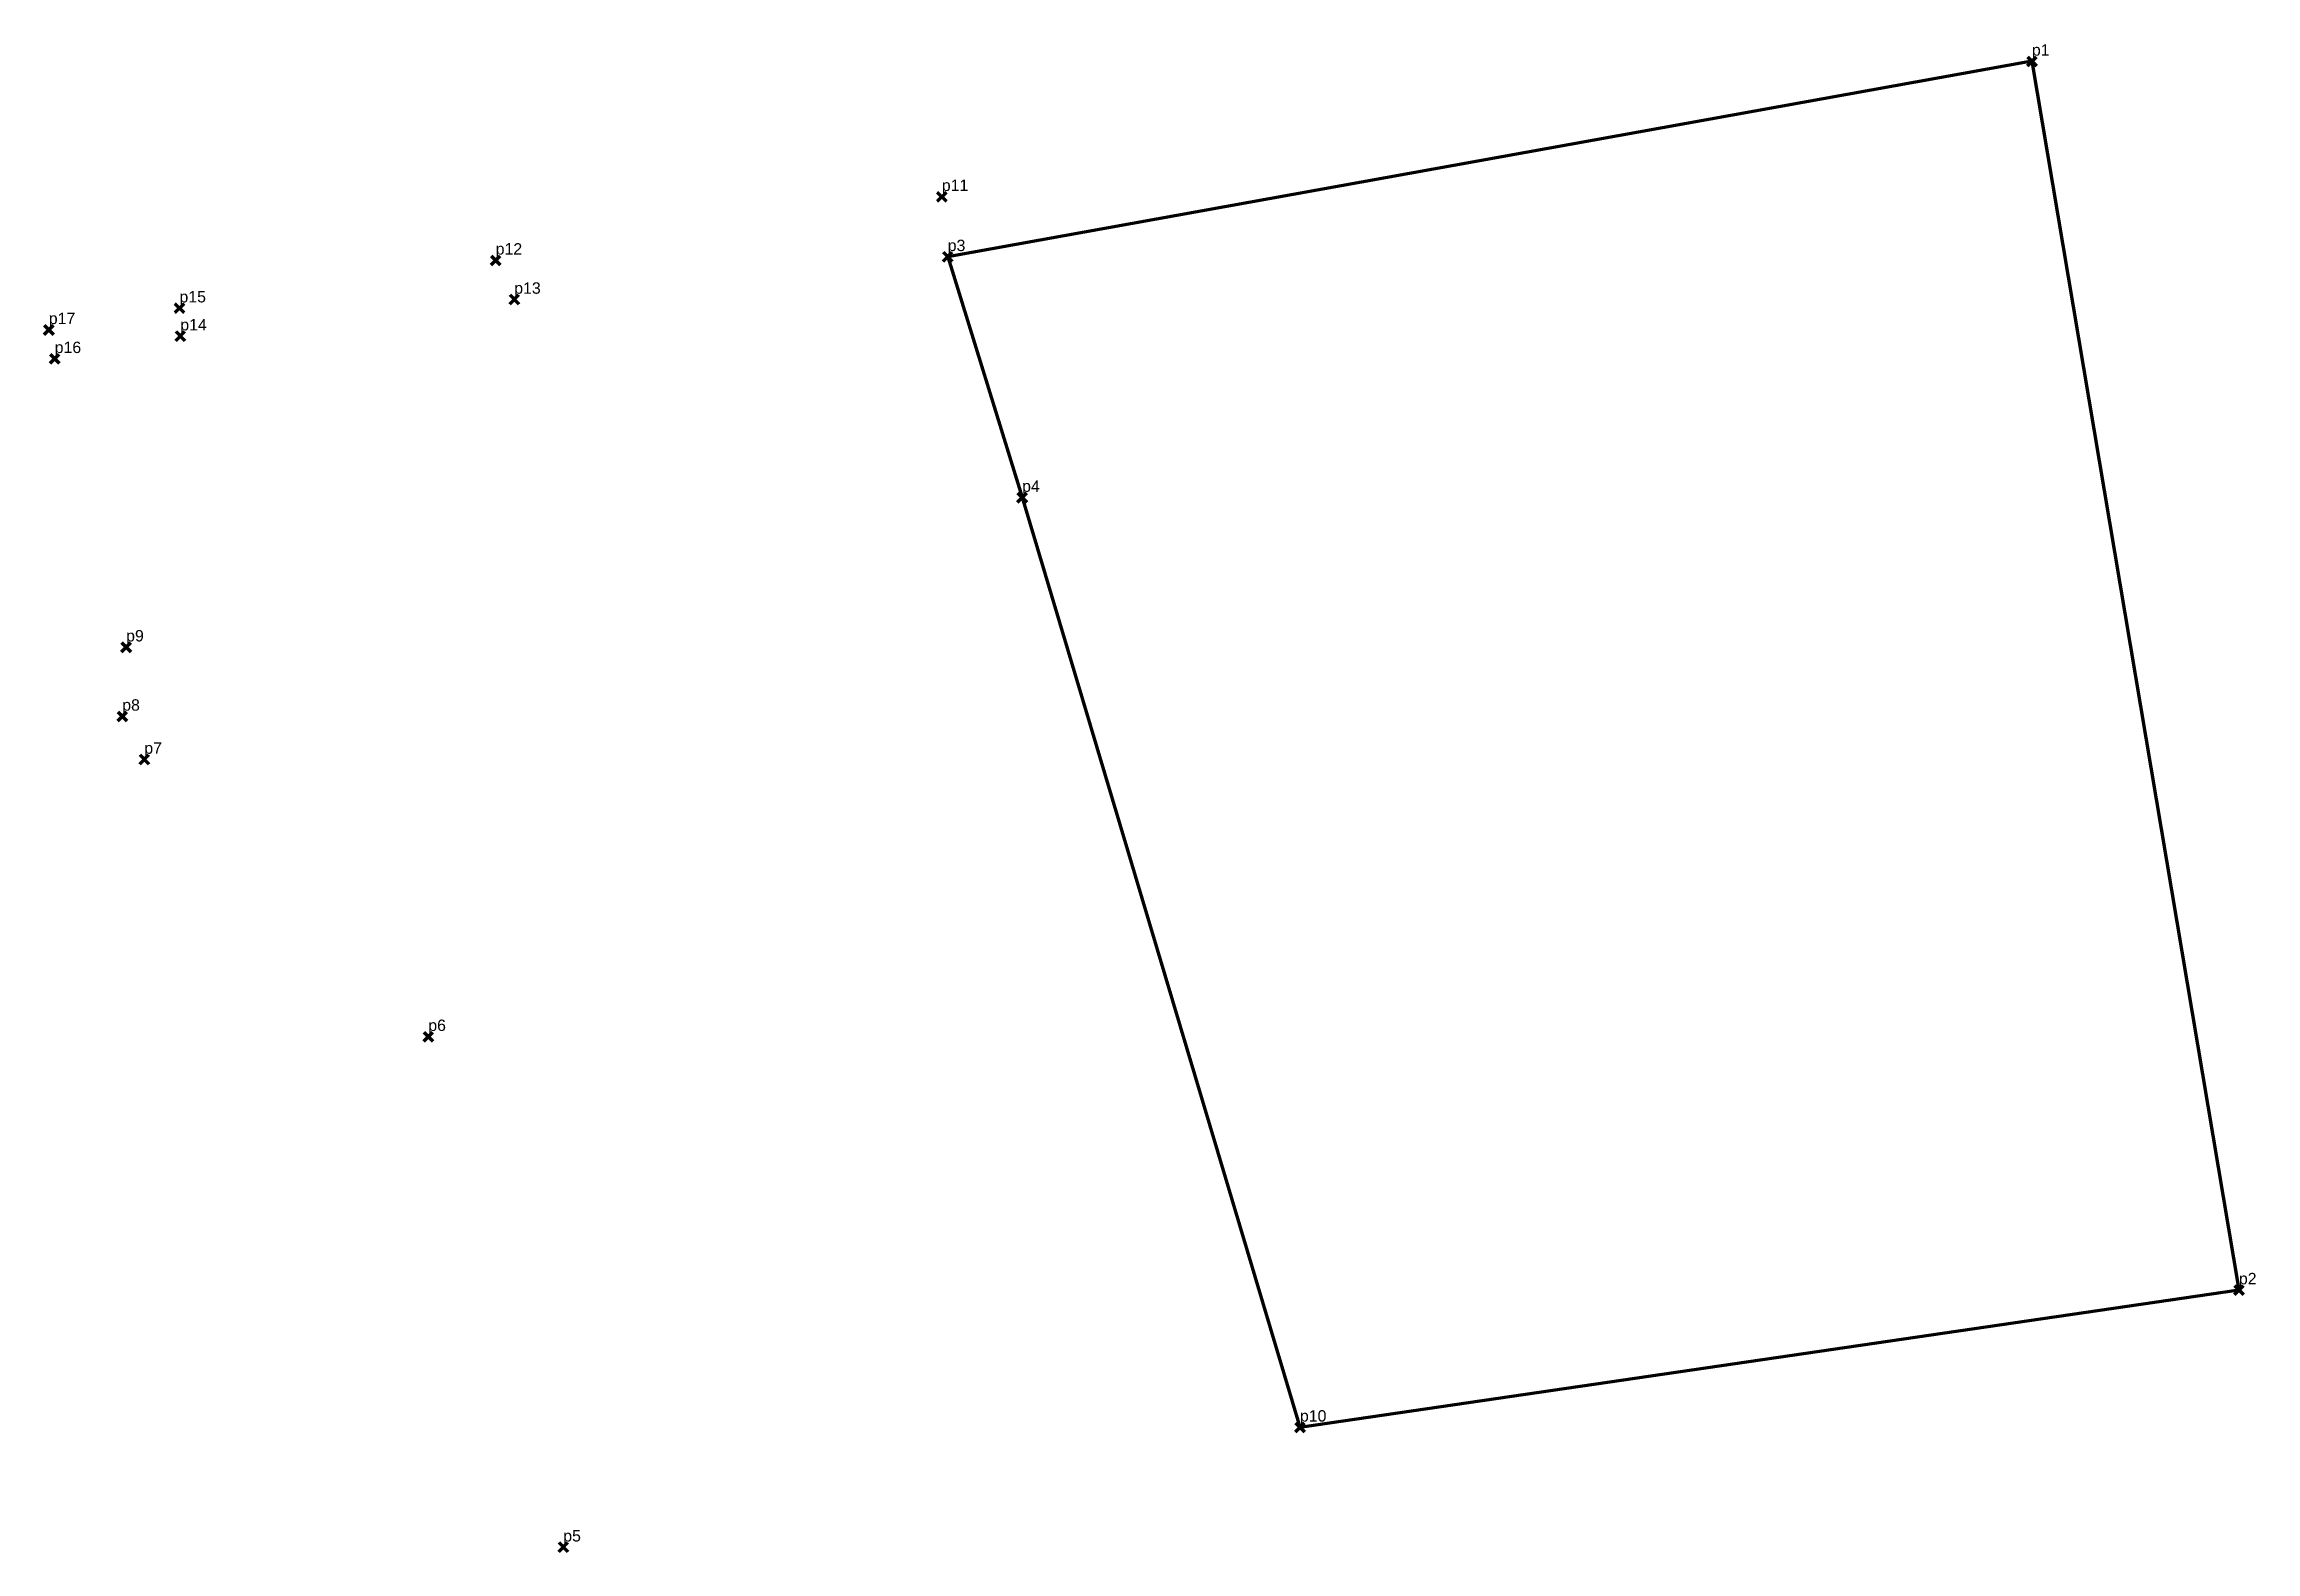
# Model space of a CAD drawing. Header units: millimetres. Extents: x 625062.6 to 625159.8, y 1346531.3 to 1346597.5.
import ezdxf

# ---------------------------------------------------------------- set-up
doc = ezdxf.new("R2010")
doc.units = ezdxf.units.MM
doc.header["$PDMODE"] = 3
doc.header["$PDSIZE"] = 0.2
for name, color, linetype, lineweight in [('Line', 250, 'CONTINUOUS', 100), ('Point', 5, 'CONTINUOUS', 100), ('Point_Name', 1, 'CONTINUOUS', 100)]:
    doc.layers.add(name, color=color, linetype=linetype, lineweight=lineweight)
doc.styles.get("Standard").update_dxf_attribs({"font": 'arial.ttf', "width": 0.65})

msp = doc.modelspace()

# ---------------------------------------------------------------- linework, layer by layer
at = {"layer": 'Line'}
for points in [[(625149.987, 1346596.738), (625102.343, 1346588.15)], [(625149.987, 1346596.738), (625159.084, 1346542.759)], [(625102.343, 1346588.15), (625105.614, 1346577.573), (625117.822, 1346536.728), (625159.084, 1346542.759)]]:
    msp.add_lwpolyline(points, dxfattribs=at)
at = {"layer": 'Point'}
for p in [(625149.987, 1346596.738, 40.194), (625102.085, 1346590.791, 39.013), (625082.48, 1346587.999, 39.427), (625102.343, 1346588.15, 38.934), (625068.584, 1346585.896, 36.757), (625083.295, 1346586.276, 39.703), (625062.842, 1346584.942, 35.782), (625068.621, 1346584.665, 36.852), (625063.101, 1346583.672, 35.991), (625105.614, 1346577.573, 39.588), (625066.241, 1346571.001, 37.787), (625066.069, 1346567.96, 38.152), (625067.039, 1346566.066, 38.997), (625079.517, 1346553.887, 39.013), (625159.084, 1346542.759, 40.249), (625117.822, 1346536.728, 40.054), (625085.449, 1346531.458, 38.958)]:
    msp.add_point(p, dxfattribs=at)

# ---------------------------------------------------------------- texts
at = {"layer": 'Point_Name'}
for s, p in [('p1', (625149.987, 1346596.988)), ('p11', (625102.085, 1346591.041)), ('p3', (625102.343, 1346588.4)), ('p12', (625082.48, 1346588.249)), ('p13', (625083.295, 1346586.526)), ('p15', (625068.584, 1346586.146)), ('p17', (625062.842, 1346585.192)), ('p14', (625068.621, 1346584.915)), ('p16', (625063.101, 1346583.922)), ('p4', (625105.614, 1346577.823)), ('p9', (625066.241, 1346571.251)), ('p8', (625066.069, 1346568.21)), ('p7', (625067.039, 1346566.316)), ('p6', (625079.517, 1346554.137)), ('p2', (625159.084, 1346543.009)), ('p10', (625117.822, 1346536.978)), ('p5', (625085.449, 1346531.708))]:
    msp.add_text(s, height=0.5, dxfattribs=at).set_placement(p)

doc.saveas('drawing.dxf')
